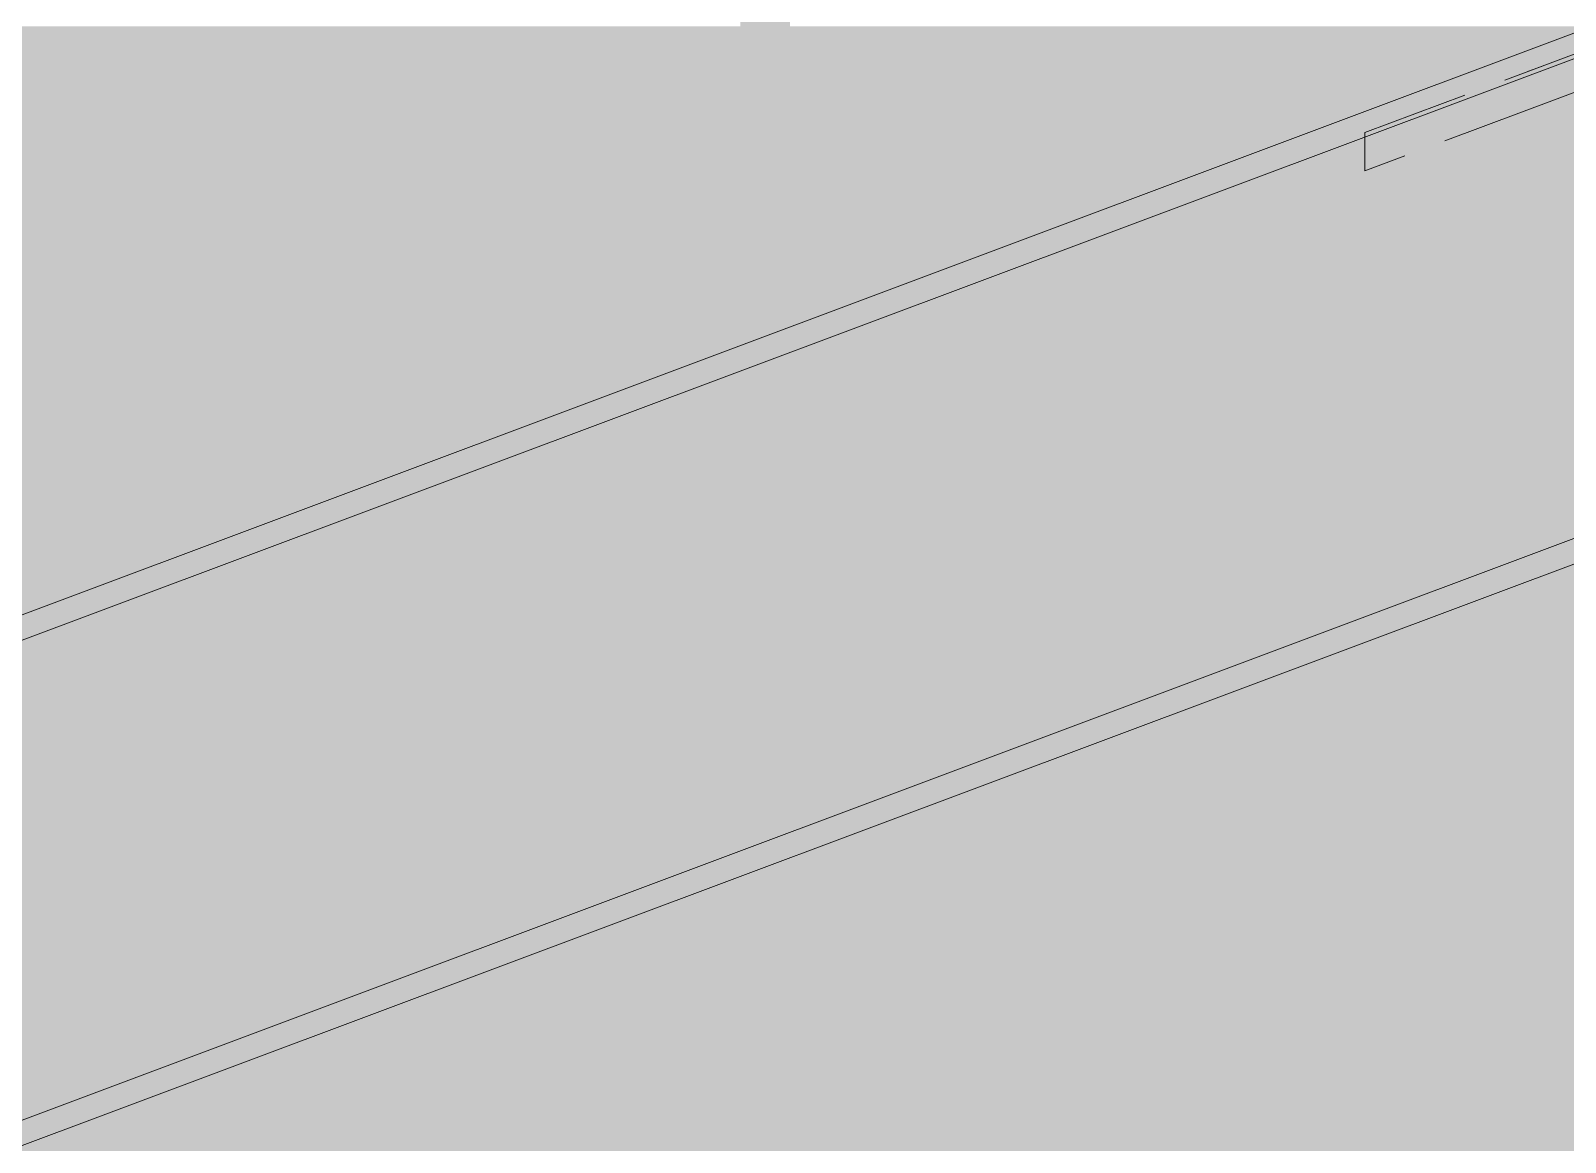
# Paper-space layout '03 3D Building and Roof' of a CAD drawing. Header units: millimetres. Extents: x 5 to 415, y 5 to 292.
# Drawn here: x 149.78 to 155.05, y 72.34 to 76.16 of the extents above; entities that cross this region are included whole.
import ezdxf

# ---------------------------------------------------------------- set-up
doc = ezdxf.new("R2010")
doc.units = ezdxf.units.MM
doc.layers.add('EXISTING', color=7, linetype='Continuous')
doc.layers.add('IMAGES', color=7, linetype='Continuous')

# ---------------------------------------------------------------- blocks, each defined once
blk = doc.blocks.new('SHEET_03')
at = {"layer": 'EXISTING', "color": 250, "lineweight": 9}
for p, q in [((96.0607, 54.0393), (211.6034, 97.3224)), ((96.0607, 53.9519), (211.6034, 97.235)), ((96.0607, 52.3058), (211.6034, 95.5888)), ((96.0607, 52.2184), (211.6034, 95.5014)), ((155.5263, 76.1126), (154.6343, 75.7784)), ((154.8401, 75.9866), (155.2519, 76.1409)), ((154.9653, 76.0335), (154.9209, 76.0169)), ((154.3598, 75.8067), (154.7029, 75.9352)), ((154.3598, 75.8067), (154.3598, 75.6756)), ((154.497, 75.727), (154.3598, 75.6756))]:
    blk.add_line(p, q, dxfattribs=at)
at = {"layer": 'IMAGES', "color": 7}
for points in [[(152.2163, 75.8286), (152.3876, 75.8286), (152.2163, 76.3429), (152.3876, 76.3429)], [(138.5072, 76), (152.2163, 76), (138.5072, 76.1714), (152.2163, 76.1714)], [(152.3876, 76), (152.559, 76), (152.3876, 76.1714), (152.559, 76.1714)], [(152.559, 76), (152.7304, 76), (152.559, 76.1714), (152.7304, 76.1714)], [(152.7304, 76), (152.9017, 76), (152.7304, 76.1714), (152.9017, 76.1714)], [(152.9017, 76), (153.0731, 76), (152.9017, 76.1714), (153.0731, 76.1714)], [(153.0731, 76), (154.2726, 76), (153.0731, 76.1714), (154.2726, 76.1714)], [(154.2726, 76), (154.444, 76), (154.2726, 76.1714), (154.444, 76.1714)], [(154.444, 76), (154.6154, 76), (154.444, 76.1714), (154.6154, 76.1714)], [(154.6154, 76), (154.7867, 76), (154.6154, 76.1714), (154.7867, 76.1714)], [(154.7867, 76), (154.9581, 76), (154.7867, 76.1714), (154.9581, 76.1714)], [(154.9581, 76), (155.1294, 76), (154.9581, 76.1714), (155.1294, 76.1714)], [(139.0213, 75.8286), (151.5308, 75.8286), (139.0213, 76), (151.5308, 76)], [(151.5308, 75.8286), (152.0449, 75.8286), (151.5308, 76), (152.0449, 76)], [(152.0449, 75.8286), (152.2163, 75.8286), (152.0449, 76), (152.2163, 76)], [(152.3876, 75.8286), (152.559, 75.8286), (152.3876, 76), (152.559, 76)], [(152.559, 75.8286), (152.9017, 75.8286), (152.559, 76), (152.9017, 76)], [(152.9017, 75.8286), (153.0731, 75.8286), (152.9017, 76), (153.0731, 76)], [(153.0731, 75.8286), (153.7585, 75.8286), (153.0731, 76), (153.7585, 76)], [(153.7585, 75.8286), (154.1013, 75.8286), (153.7585, 76), (154.1013, 76)], [(154.1013, 75.8286), (154.2726, 75.8286), (154.1013, 76), (154.2726, 76)], [(154.2726, 75.8286), (154.444, 75.8286), (154.2726, 76), (154.444, 76)], [(154.444, 75.8286), (154.6154, 75.8286), (154.444, 76), (154.6154, 76)], [(154.6154, 75.8286), (154.7867, 75.8286), (154.6154, 76), (154.7867, 76)], [(154.7867, 75.8286), (154.9581, 75.8286), (154.7867, 76), (154.9581, 76)], [(154.9581, 75.8286), (155.1294, 75.8286), (154.9581, 76), (155.1294, 76)], [(139.1927, 75.6571), (151.1881, 75.6571), (139.1927, 75.8286), (151.1881, 75.8286)], [(151.1881, 75.6571), (151.5308, 75.6571), (151.1881, 75.8286), (151.5308, 75.8286)], [(151.5308, 75.6571), (151.7022, 75.6571), (151.5308, 75.8286), (151.7022, 75.8286)], [(151.7022, 75.6571), (151.8735, 75.6571), (151.7022, 75.8286), (151.8735, 75.8286)], [(151.8735, 75.6571), (152.0449, 75.6571), (151.8735, 75.8286), (152.0449, 75.8286)], [(152.0449, 75.6571), (152.2163, 75.6571), (152.0449, 75.8286), (152.2163, 75.8286)], [(152.2163, 75.6571), (152.3876, 75.6571), (152.2163, 75.8286), (152.3876, 75.8286)], [(152.3876, 75.6571), (153.4158, 75.6571), (152.3876, 75.8286), (153.4158, 75.8286)], [(153.4158, 75.6571), (153.5872, 75.6571), (153.4158, 75.8286), (153.5872, 75.8286)], [(153.5872, 75.6571), (153.7585, 75.6571), (153.5872, 75.8286), (153.7585, 75.8286)], [(153.7585, 75.6571), (153.9299, 75.6571), (153.7585, 75.8286), (153.9299, 75.8286)], [(153.9299, 75.6571), (154.1013, 75.6571), (153.9299, 75.8286), (154.1013, 75.8286)], [(154.1013, 75.6571), (154.2726, 75.6571), (154.1013, 75.8286), (154.2726, 75.8286)], [(154.2726, 75.6571), (154.444, 75.6571), (154.2726, 75.8286), (154.444, 75.8286)], [(154.444, 75.6571), (154.7867, 75.6571), (154.444, 75.8286), (154.7867, 75.8286)], [(154.7867, 75.6571), (154.9581, 75.6571), (154.7867, 75.8286), (154.9581, 75.8286)], [(154.9581, 75.6571), (155.1294, 75.6571), (154.9581, 75.8286), (155.1294, 75.8286)], [(139.1927, 75.4857), (150.674, 75.4857), (139.1927, 75.6571), (150.674, 75.6571)], [(150.674, 75.4857), (150.8454, 75.4857), (150.674, 75.6571), (150.8454, 75.6571)], [(150.8454, 75.4857), (151.0167, 75.4857), (150.8454, 75.6571), (151.0167, 75.6571)], [(151.0167, 75.4857), (151.1881, 75.4857), (151.0167, 75.6571), (151.1881, 75.6571)], [(151.1881, 75.4857), (151.3595, 75.4857), (151.1881, 75.6571), (151.3595, 75.6571)], [(151.3595, 75.4857), (151.5308, 75.4857), (151.3595, 75.6571), (151.5308, 75.6571)], [(151.5308, 75.4857), (152.9017, 75.4857), (151.5308, 75.6571), (152.9017, 75.6571)], [(152.9017, 75.4857), (153.0731, 75.4857), (152.9017, 75.6571), (153.0731, 75.6571)], [(153.0731, 75.4857), (153.4158, 75.4857), (153.0731, 75.6571), (153.4158, 75.6571)], [(153.4158, 75.4857), (153.5872, 75.4857), (153.4158, 75.6571), (153.5872, 75.6571)], [(153.5872, 75.4857), (153.7585, 75.4857), (153.5872, 75.6571), (153.7585, 75.6571)], [(153.7585, 75.4857), (153.9299, 75.4857), (153.7585, 75.6571), (153.9299, 75.6571)], [(153.9299, 75.4857), (154.444, 75.4857), (153.9299, 75.6571), (154.444, 75.6571)], [(154.444, 75.4857), (154.6154, 75.4857), (154.444, 75.6571), (154.6154, 75.6571)], [(154.6154, 75.4857), (154.7867, 75.4857), (154.6154, 75.6571), (154.7867, 75.6571)], [(154.7867, 75.4857), (155.1294, 75.4857), (154.7867, 75.6571), (155.1294, 75.6571)], [(139.0213, 75.3143), (150.1599, 75.3143), (139.0213, 75.4857), (150.1599, 75.4857)], [(150.1599, 75.3143), (150.3313, 75.3143), (150.1599, 75.4857), (150.3313, 75.4857)], [(150.3313, 75.3143), (150.5026, 75.3143), (150.3313, 75.4857), (150.5026, 75.4857)], [(150.5026, 75.3143), (150.8454, 75.3143), (150.5026, 75.4857), (150.8454, 75.4857)], [(150.8454, 75.3143), (151.0167, 75.3143), (150.8454, 75.4857), (151.0167, 75.4857)], [(151.0167, 75.3143), (151.1881, 75.3143), (151.0167, 75.4857), (151.1881, 75.4857)], [(151.1881, 75.3143), (151.3595, 75.3143), (151.1881, 75.4857), (151.3595, 75.4857)], [(151.3595, 75.3143), (152.3876, 75.3143), (151.3595, 75.4857), (152.3876, 75.4857)], [(152.3876, 75.3143), (152.559, 75.3143), (152.3876, 75.4857), (152.559, 75.4857)], [(152.559, 75.3143), (152.7304, 75.3143), (152.559, 75.4857), (152.7304, 75.4857)], [(152.7304, 75.3143), (152.9017, 75.3143), (152.7304, 75.4857), (152.9017, 75.4857)], [(152.9017, 75.3143), (153.0731, 75.3143), (152.9017, 75.4857), (153.0731, 75.4857)], [(153.0731, 75.1429), (153.2444, 75.1429), (153.0731, 75.4857), (153.2444, 75.4857)], [(153.2444, 75.3143), (153.7585, 75.3143), (153.2444, 75.4857), (153.7585, 75.4857)], [(153.7585, 75.3143), (153.9299, 75.3143), (153.7585, 75.4857), (153.9299, 75.4857)], [(153.9299, 75.3143), (154.1013, 75.3143), (153.9299, 75.4857), (154.1013, 75.4857)], [(154.1013, 75.3143), (154.6154, 75.3143), (154.1013, 75.4857), (154.6154, 75.4857)], [(154.6154, 75.3143), (156.329, 75.3143), (154.6154, 75.4857), (156.329, 75.4857)], [(149.6458, 75.1429), (149.8172, 75.1429), (149.6458, 75.3143), (149.8172, 75.3143)], [(149.8172, 75.1429), (149.9885, 75.1429), (149.8172, 75.3143), (149.9885, 75.3143)], [(149.9885, 75.1429), (150.1599, 75.1429), (149.9885, 75.3143), (150.1599, 75.3143)], [(150.1599, 75.1429), (150.3313, 75.1429), (150.1599, 75.3143), (150.3313, 75.3143)], [(150.3313, 75.1429), (150.5026, 75.1429), (150.3313, 75.3143), (150.5026, 75.3143)], [(150.5026, 75.1429), (150.674, 75.1429), (150.5026, 75.3143), (150.674, 75.3143)], [(150.674, 75.1429), (150.8454, 75.1429), (150.674, 75.3143), (150.8454, 75.3143)], [(150.8454, 75.1429), (151.8735, 75.1429), (150.8454, 75.3143), (151.8735, 75.3143)], [(151.8735, 75.1429), (152.0449, 75.1429), (151.8735, 75.3143), (152.0449, 75.3143)], [(152.0449, 75.1429), (152.2163, 75.1429), (152.0449, 75.3143), (152.2163, 75.3143)], [(152.2163, 75.1429), (152.3876, 75.1429), (152.2163, 75.3143), (152.3876, 75.3143)], [(152.3876, 75.1429), (152.559, 75.1429), (152.3876, 75.3143), (152.559, 75.3143)], [(152.559, 75.1429), (152.7304, 75.1429), (152.559, 75.3143), (152.7304, 75.3143)], [(152.7304, 75.1429), (152.9017, 75.1429), (152.7304, 75.3143), (152.9017, 75.3143)], [(152.9017, 75.1429), (153.0731, 75.1429), (152.9017, 75.3143), (153.0731, 75.3143)], [(153.2444, 75.1429), (153.4158, 75.1429), (153.2444, 75.3143), (153.4158, 75.3143)], [(153.4158, 75.1429), (153.5872, 75.1429), (153.4158, 75.3143), (153.5872, 75.3143)], [(153.5872, 75.1429), (153.9299, 75.1429), (153.5872, 75.3143), (153.9299, 75.3143)], [(153.9299, 75.1429), (155.4722, 75.1429), (153.9299, 75.3143), (155.4722, 75.3143)], [(149.6458, 74.9714), (149.8172, 74.9714), (149.6458, 75.1429), (149.8172, 75.1429)], [(149.8172, 74.9714), (149.9885, 74.9714), (149.8172, 75.1429), (149.9885, 75.1429)], [(149.9885, 74.9714), (151.3595, 74.9714), (149.9885, 75.1429), (151.3595, 75.1429)], [(151.3595, 74.9714), (151.5308, 74.9714), (151.3595, 75.1429), (151.5308, 75.1429)], [(151.5308, 74.9714), (151.7022, 74.9714), (151.5308, 75.1429), (151.7022, 75.1429)], [(151.7022, 74.9714), (151.8735, 74.9714), (151.7022, 75.1429), (151.8735, 75.1429)], [(151.8735, 74.9714), (152.0449, 74.9714), (151.8735, 75.1429), (152.0449, 75.1429)], [(152.0449, 74.9714), (152.2163, 74.9714), (152.0449, 75.1429), (152.2163, 75.1429)], [(152.2163, 74.8), (152.3876, 74.8), (152.2163, 75.1429), (152.3876, 75.1429)], [(152.3876, 74.9714), (152.559, 74.9714), (152.3876, 75.1429), (152.559, 75.1429)], [(152.559, 74.9714), (152.7304, 74.9714), (152.559, 75.1429), (152.7304, 75.1429)], [(152.7304, 74.9714), (152.9017, 74.9714), (152.7304, 75.1429), (152.9017, 75.1429)], [(152.9017, 74.9714), (153.0731, 74.9714), (152.9017, 75.1429), (153.0731, 75.1429)], [(153.0731, 74.9714), (153.4158, 74.9714), (153.0731, 75.1429), (153.4158, 75.1429)], [(153.4158, 74.9714), (154.9581, 74.9714), (153.4158, 75.1429), (154.9581, 75.1429)], [(154.9581, 74.9714), (155.1294, 74.9714), (154.9581, 75.1429), (155.1294, 75.1429)], [(149.4745, 74.8), (149.9885, 74.8), (149.4745, 74.9714), (149.9885, 74.9714)], [(149.9885, 74.8), (150.1599, 74.8), (149.9885, 74.9714), (150.1599, 74.9714)], [(150.1599, 74.8), (151.1881, 74.8), (150.1599, 74.9714), (151.1881, 74.9714)], [(151.1881, 74.8), (151.3595, 74.8), (151.1881, 74.9714), (151.3595, 74.9714)], [(151.3595, 74.8), (151.5308, 74.8), (151.3595, 74.9714), (151.5308, 74.9714)], [(151.5308, 74.8), (151.7022, 74.8), (151.5308, 74.9714), (151.7022, 74.9714)], [(151.7022, 74.6286), (151.8735, 74.6286), (151.7022, 74.9714), (151.8735, 74.9714)], [(151.8735, 74.8), (152.2163, 74.8), (151.8735, 74.9714), (152.2163, 74.9714)], [(152.3876, 74.8), (152.559, 74.8), (152.3876, 74.9714), (152.559, 74.9714)], [(152.559, 74.8), (152.7304, 74.8), (152.559, 74.9714), (152.7304, 74.9714)], [(152.7304, 74.8), (152.9017, 74.8), (152.7304, 74.9714), (152.9017, 74.9714)], [(152.9017, 74.8), (154.7867, 74.8), (152.9017, 74.9714), (154.7867, 74.9714)], [(154.7867, 74.8), (154.9581, 74.8), (154.7867, 74.9714), (154.9581, 74.9714)], [(154.9581, 74.8), (155.1294, 74.8), (154.9581, 74.9714), (155.1294, 74.9714)], [(149.4745, 74.6286), (149.8172, 74.6286), (149.4745, 74.8), (149.8172, 74.8)], [(149.8172, 74.6286), (150.5026, 74.6286), (149.8172, 74.8), (150.5026, 74.8)], [(150.5026, 74.6286), (150.674, 74.6286), (150.5026, 74.8), (150.674, 74.8)], [(150.674, 74.6286), (150.8454, 74.6286), (150.674, 74.8), (150.8454, 74.8)], [(150.8454, 74.6286), (151.0167, 74.6286), (150.8454, 74.8), (151.0167, 74.8)], [(151.0167, 74.6286), (151.1881, 74.6286), (151.0167, 74.8), (151.1881, 74.8)], [(151.1881, 74.6286), (151.3595, 74.6286), (151.1881, 74.8), (151.3595, 74.8)], [(151.3595, 74.6286), (151.5308, 74.6286), (151.3595, 74.8), (151.5308, 74.8)], [(151.5308, 74.6286), (151.7022, 74.6286), (151.5308, 74.8), (151.7022, 74.8)], [(151.8735, 74.6286), (152.0449, 74.6286), (151.8735, 74.8), (152.0449, 74.8)], [(152.0449, 74.6286), (152.559, 74.6286), (152.0449, 74.8), (152.559, 74.8)], [(152.559, 74.6286), (154.2726, 74.6286), (152.559, 74.8), (154.2726, 74.8)], [(154.2726, 74.6286), (154.6154, 74.6286), (154.2726, 74.8), (154.6154, 74.8)], [(154.6154, 74.6286), (154.9581, 74.6286), (154.6154, 74.8), (154.9581, 74.8)], [(154.9581, 74.6286), (155.1294, 74.6286), (154.9581, 74.8), (155.1294, 74.8)], [(149.3031, 74.4571), (149.9885, 74.4571), (149.3031, 74.6286), (149.9885, 74.6286)], [(149.9885, 74.4571), (150.3313, 74.4571), (149.9885, 74.6286), (150.3313, 74.6286)], [(150.3313, 74.4571), (150.5026, 74.4571), (150.3313, 74.6286), (150.5026, 74.6286)], [(150.5026, 74.4571), (150.674, 74.4571), (150.5026, 74.6286), (150.674, 74.6286)], [(150.674, 74.4571), (150.8454, 74.4571), (150.674, 74.6286), (150.8454, 74.6286)], [(150.8454, 74.2857), (151.0167, 74.2857), (150.8454, 74.6286), (151.0167, 74.6286)], [(151.0167, 74.4571), (151.1881, 74.4571), (151.0167, 74.6286), (151.1881, 74.6286)], [(151.1881, 74.4571), (151.3595, 74.4571), (151.1881, 74.6286), (151.3595, 74.6286)], [(151.3595, 74.4571), (151.5308, 74.4571), (151.3595, 74.6286), (151.5308, 74.6286)], [(151.5308, 74.4571), (151.7022, 74.4571), (151.5308, 74.6286), (151.7022, 74.6286)], [(151.7022, 74.4571), (151.8735, 74.4571), (151.7022, 74.6286), (151.8735, 74.6286)], [(151.8735, 74.4571), (152.0449, 74.4571), (151.8735, 74.6286), (152.0449, 74.6286)], [(152.0449, 74.4571), (153.7585, 74.4571), (152.0449, 74.6286), (153.7585, 74.6286)], [(153.7585, 74.4571), (153.9299, 74.4571), (153.7585, 74.6286), (153.9299, 74.6286)], [(153.9299, 74.4571), (154.1013, 74.4571), (153.9299, 74.6286), (154.1013, 74.6286)], [(154.1013, 74.4571), (154.6154, 74.4571), (154.1013, 74.6286), (154.6154, 74.6286)], [(154.6154, 74.4571), (154.9581, 74.4571), (154.6154, 74.6286), (154.9581, 74.6286)], [(154.9581, 74.4571), (155.1294, 74.4571), (154.9581, 74.6286), (155.1294, 74.6286)], [(149.6458, 74.2857), (149.8172, 74.2857), (149.6458, 74.4571), (149.8172, 74.4571)], [(149.8172, 74.2857), (149.9885, 74.2857), (149.8172, 74.4571), (149.9885, 74.4571)], [(149.9885, 74.2857), (150.1599, 74.2857), (149.9885, 74.4571), (150.1599, 74.4571)], [(150.1599, 74.2857), (150.3313, 74.2857), (150.1599, 74.4571), (150.3313, 74.4571)], [(150.3313, 74.1143), (150.5026, 74.1143), (150.3313, 74.4571), (150.5026, 74.4571)], [(150.5026, 74.2857), (150.8454, 74.2857), (150.5026, 74.4571), (150.8454, 74.4571)], [(151.0167, 74.2857), (151.1881, 74.2857), (151.0167, 74.4571), (151.1881, 74.4571)], [(151.1881, 74.2857), (151.3595, 74.2857), (151.1881, 74.4571), (151.3595, 74.4571)], [(151.3595, 74.2857), (151.5308, 74.2857), (151.3595, 74.4571), (151.5308, 74.4571)], [(151.5308, 74.2857), (153.2444, 74.2857), (151.5308, 74.4571), (153.2444, 74.4571)], [(153.2444, 74.2857), (153.4158, 74.2857), (153.2444, 74.4571), (153.4158, 74.4571)], [(153.4158, 74.2857), (153.5872, 74.2857), (153.4158, 74.4571), (153.5872, 74.4571)], [(153.5872, 74.1143), (153.7585, 74.1143), (153.5872, 74.4571), (153.7585, 74.4571)], [(153.7585, 74.2857), (153.9299, 74.2857), (153.7585, 74.4571), (153.9299, 74.4571)], [(153.9299, 74.2857), (154.1013, 74.2857), (153.9299, 74.4571), (154.1013, 74.4571)], [(154.1013, 74.2857), (154.444, 74.2857), (154.1013, 74.4571), (154.444, 74.4571)], [(154.444, 74.2857), (154.6154, 74.2857), (154.444, 74.4571), (154.6154, 74.4571)], [(154.6154, 74.2857), (154.7867, 74.2857), (154.6154, 74.4571), (154.7867, 74.4571)], [(154.7867, 74.2857), (154.9581, 74.2857), (154.7867, 74.4571), (154.9581, 74.4571)], [(154.9581, 74.1143), (155.1294, 74.1143), (154.9581, 74.4571), (155.1294, 74.4571)], [(149.6458, 74.1143), (149.8172, 74.1143), (149.6458, 74.2857), (149.8172, 74.2857)], [(149.8172, 74.1143), (149.9885, 74.1143), (149.8172, 74.2857), (149.9885, 74.2857)], [(149.9885, 74.1143), (150.3313, 74.1143), (149.9885, 74.2857), (150.3313, 74.2857)], [(150.5026, 74.1143), (150.674, 74.1143), (150.5026, 74.2857), (150.674, 74.2857)], [(150.674, 74.1143), (151.1881, 74.1143), (150.674, 74.2857), (151.1881, 74.2857)], [(151.1881, 74.1143), (152.7304, 74.1143), (151.1881, 74.2857), (152.7304, 74.2857)], [(152.7304, 74.1143), (153.0731, 74.1143), (152.7304, 74.2857), (153.0731, 74.2857)], [(153.0731, 74.1143), (153.2444, 74.1143), (153.0731, 74.2857), (153.2444, 74.2857)], [(153.2444, 74.1143), (153.4158, 74.1143), (153.2444, 74.2857), (153.4158, 74.2857)], [(153.4158, 74.1143), (153.5872, 74.1143), (153.4158, 74.2857), (153.5872, 74.2857)], [(153.7585, 74.1143), (153.9299, 74.1143), (153.7585, 74.2857), (153.9299, 74.2857)], [(153.9299, 74.1143), (154.1013, 74.1143), (153.9299, 74.2857), (154.1013, 74.2857)], [(154.1013, 74.1143), (154.2726, 74.1143), (154.1013, 74.2857), (154.2726, 74.2857)], [(154.2726, 74.1143), (154.444, 74.1143), (154.2726, 74.2857), (154.444, 74.2857)], [(154.444, 74.1143), (154.6154, 74.1143), (154.444, 74.2857), (154.6154, 74.2857)], [(154.6154, 74.1143), (154.7867, 74.1143), (154.6154, 74.2857), (154.7867, 74.2857)], [(154.7867, 74.1143), (154.9581, 74.1143), (154.7867, 74.2857), (154.9581, 74.2857)], [(149.4745, 73.9429), (149.9885, 73.9429), (149.4745, 74.1143), (149.9885, 74.1143)], [(149.9885, 73.9429), (150.1599, 73.9429), (149.9885, 74.1143), (150.1599, 74.1143)], [(150.1599, 73.9429), (150.3313, 73.9429), (150.1599, 74.1143), (150.3313, 74.1143)], [(150.3313, 73.9429), (150.674, 73.9429), (150.3313, 74.1143), (150.674, 74.1143)], [(150.674, 73.9429), (152.559, 73.9429), (150.674, 74.1143), (152.559, 74.1143)], [(152.559, 73.9429), (152.7304, 73.9429), (152.559, 74.1143), (152.7304, 74.1143)], [(152.7304, 73.9429), (152.9017, 73.9429), (152.7304, 74.1143), (152.9017, 74.1143)], [(152.9017, 73.9429), (153.0731, 73.9429), (152.9017, 74.1143), (153.0731, 74.1143)], [(153.0731, 73.9429), (153.2444, 73.9429), (153.0731, 74.1143), (153.2444, 74.1143)], [(153.2444, 73.9429), (153.5872, 73.9429), (153.2444, 74.1143), (153.5872, 74.1143)], [(153.5872, 73.9429), (153.7585, 73.9429), (153.5872, 74.1143), (153.7585, 74.1143)], [(153.7585, 73.9429), (153.9299, 73.9429), (153.7585, 74.1143), (153.9299, 74.1143)], [(153.9299, 73.9429), (154.1013, 73.9429), (153.9299, 74.1143), (154.1013, 74.1143)], [(154.1013, 73.9429), (154.6154, 73.9429), (154.1013, 74.1143), (154.6154, 74.1143)], [(154.6154, 73.9429), (154.7867, 73.9429), (154.6154, 74.1143), (154.7867, 74.1143)], [(154.7867, 73.9429), (154.9581, 73.9429), (154.7867, 74.1143), (154.9581, 74.1143)], [(154.9581, 73.9429), (155.3008, 73.9429), (154.9581, 74.1143), (155.3008, 74.1143)], [(149.4745, 73.7714), (149.8172, 73.7714), (149.4745, 73.9429), (149.8172, 73.9429)], [(149.8172, 73.7714), (150.1599, 73.7714), (149.8172, 73.9429), (150.1599, 73.9429)], [(150.1599, 73.7714), (151.8735, 73.7714), (150.1599, 73.9429), (151.8735, 73.9429)], [(151.8735, 73.7714), (152.0449, 73.7714), (151.8735, 73.9429), (152.0449, 73.9429)], [(152.0449, 73.7714), (152.2163, 73.7714), (152.0449, 73.9429), (152.2163, 73.9429)], [(152.2163, 73.6), (152.3876, 73.6), (152.2163, 73.9429), (152.3876, 73.9429)], [(152.3876, 73.7714), (152.559, 73.7714), (152.3876, 73.9429), (152.559, 73.9429)], [(152.559, 73.7714), (152.7304, 73.7714), (152.559, 73.9429), (152.7304, 73.9429)], [(152.7304, 73.7714), (152.9017, 73.7714), (152.7304, 73.9429), (152.9017, 73.9429)], [(152.9017, 73.7714), (153.2444, 73.7714), (152.9017, 73.9429), (153.2444, 73.9429)], [(153.2444, 73.7714), (153.4158, 73.7714), (153.2444, 73.9429), (153.4158, 73.9429)], [(153.4158, 73.7714), (153.5872, 73.7714), (153.4158, 73.9429), (153.5872, 73.9429)], [(153.5872, 73.6), (153.7585, 73.6), (153.5872, 73.9429), (153.7585, 73.9429)], [(153.7585, 73.7714), (154.1013, 73.7714), (153.7585, 73.9429), (154.1013, 73.9429)], [(154.1013, 73.7714), (154.444, 73.7714), (154.1013, 73.9429), (154.444, 73.9429)], [(154.444, 73.7714), (154.6154, 73.7714), (154.444, 73.9429), (154.6154, 73.9429)], [(154.6154, 73.7714), (154.9581, 73.7714), (154.6154, 73.9429), (154.9581, 73.9429)], [(154.9581, 73.7714), (199.3411, 73.7714), (154.9581, 73.9429), (199.3411, 73.9429)], [(149.3031, 73.6), (149.8172, 73.6), (149.3031, 73.7714), (149.8172, 73.7714)], [(149.8172, 73.6), (151.3595, 73.6), (149.8172, 73.7714), (151.3595, 73.7714)], [(151.3595, 73.6), (151.5308, 73.6), (151.3595, 73.7714), (151.5308, 73.7714)], [(151.5308, 73.6), (151.7022, 73.6), (151.5308, 73.7714), (151.7022, 73.7714)], [(151.7022, 73.4286), (151.8735, 73.4286), (151.7022, 73.7714), (151.8735, 73.7714)], [(151.8735, 73.6), (152.0449, 73.6), (151.8735, 73.7714), (152.0449, 73.7714)], [(152.0449, 73.6), (152.2163, 73.6), (152.0449, 73.7714), (152.2163, 73.7714)], [(152.3876, 73.6), (152.559, 73.6), (152.3876, 73.7714), (152.559, 73.7714)], [(152.559, 73.6), (152.7304, 73.6), (152.559, 73.7714), (152.7304, 73.7714)], [(152.7304, 73.6), (152.9017, 73.6), (152.7304, 73.7714), (152.9017, 73.7714)], [(152.9017, 73.6), (153.0731, 73.6), (152.9017, 73.7714), (153.0731, 73.7714)], [(153.0731, 73.6), (153.2444, 73.6), (153.0731, 73.7714), (153.2444, 73.7714)], [(153.2444, 73.6), (153.5872, 73.6), (153.2444, 73.7714), (153.5872, 73.7714)], [(153.7585, 73.6), (153.9299, 73.6), (153.7585, 73.7714), (153.9299, 73.7714)], [(153.9299, 73.6), (154.1013, 73.6), (153.9299, 73.7714), (154.1013, 73.7714)], [(154.1013, 73.6), (154.444, 73.6), (154.1013, 73.7714), (154.444, 73.7714)], [(154.444, 73.6), (198.827, 73.6), (154.444, 73.7714), (198.827, 73.7714)], [(149.3031, 73.4286), (151.0167, 73.4286), (149.3031, 73.6), (151.0167, 73.6)], [(151.0167, 73.4286), (151.1881, 73.4286), (151.0167, 73.6), (151.1881, 73.6)], [(151.1881, 73.4286), (151.3595, 73.4286), (151.1881, 73.6), (151.3595, 73.6)], [(151.3595, 73.4286), (151.5308, 73.4286), (151.3595, 73.6), (151.5308, 73.6)], [(151.5308, 73.4286), (151.7022, 73.4286), (151.5308, 73.6), (151.7022, 73.6)], [(151.8735, 73.4286), (152.0449, 73.4286), (151.8735, 73.6), (152.0449, 73.6)], [(152.0449, 73.4286), (152.2163, 73.4286), (152.0449, 73.6), (152.2163, 73.6)], [(152.2163, 73.4286), (152.3876, 73.4286), (152.2163, 73.6), (152.3876, 73.6)], [(152.3876, 73.4286), (152.559, 73.4286), (152.3876, 73.6), (152.559, 73.6)], [(152.559, 73.4286), (152.7304, 73.4286), (152.559, 73.6), (152.7304, 73.6)], [(152.7304, 73.4286), (153.2444, 73.4286), (152.7304, 73.6), (153.2444, 73.6)], [(153.2444, 73.4286), (153.4158, 73.4286), (153.2444, 73.6), (153.4158, 73.6)], [(153.4158, 73.4286), (153.5872, 73.4286), (153.4158, 73.6), (153.5872, 73.6)], [(153.5872, 73.4286), (153.7585, 73.4286), (153.5872, 73.6), (153.7585, 73.6)], [(153.7585, 73.4286), (153.9299, 73.4286), (153.7585, 73.6), (153.9299, 73.6)], [(153.9299, 73.4286), (198.4843, 73.4286), (153.9299, 73.6), (198.4843, 73.6)], [(148.9604, 73.2571), (150.5026, 73.2571), (148.9604, 73.4286), (150.5026, 73.4286)], [(150.5026, 73.2571), (150.674, 73.2571), (150.5026, 73.4286), (150.674, 73.4286)], [(150.674, 73.2571), (150.8454, 73.2571), (150.674, 73.4286), (150.8454, 73.4286)], [(150.8454, 73.2571), (151.0167, 73.2571), (150.8454, 73.4286), (151.0167, 73.4286)], [(151.0167, 73.2571), (151.1881, 73.2571), (151.0167, 73.4286), (151.1881, 73.4286)], [(151.1881, 73.2571), (151.3595, 73.2571), (151.1881, 73.4286), (151.3595, 73.4286)], [(151.3595, 73.2571), (151.5308, 73.2571), (151.3595, 73.4286), (151.5308, 73.4286)], [(151.5308, 73.2571), (151.7022, 73.2571), (151.5308, 73.4286), (151.7022, 73.4286)], [(151.7022, 73.2571), (151.8735, 73.2571), (151.7022, 73.4286), (151.8735, 73.4286)], [(151.8735, 73.2571), (152.0449, 73.2571), (151.8735, 73.4286), (152.0449, 73.4286)], [(152.0449, 73.2571), (152.2163, 73.2571), (152.0449, 73.4286), (152.2163, 73.4286)], [(152.2163, 73.2571), (152.3876, 73.2571), (152.2163, 73.4286), (152.3876, 73.4286)], [(152.3876, 73.2571), (152.7304, 73.2571), (152.3876, 73.4286), (152.7304, 73.4286)], [(152.7304, 73.2571), (152.9017, 73.2571), (152.7304, 73.4286), (152.9017, 73.4286)], [(152.9017, 73.2571), (153.0731, 73.2571), (152.9017, 73.4286), (153.0731, 73.4286)], [(153.0731, 73.2571), (153.5872, 73.2571), (153.0731, 73.4286), (153.5872, 73.4286)], [(153.5872, 73.2571), (197.9702, 73.2571), (153.5872, 73.4286), (197.9702, 73.4286)], [(148.4463, 73.0857), (150.5026, 73.0857), (148.4463, 73.2571), (150.5026, 73.2571)], [(150.5026, 73.0857), (150.674, 73.0857), (150.5026, 73.2571), (150.674, 73.2571)], [(150.674, 73.0857), (151.0167, 73.0857), (150.674, 73.2571), (151.0167, 73.2571)], [(151.0167, 72.9143), (151.1881, 72.9143), (151.0167, 73.2571), (151.1881, 73.2571)], [(151.1881, 73.0857), (151.5308, 73.0857), (151.1881, 73.2571), (151.5308, 73.2571)], [(151.5308, 73.0857), (151.7022, 73.0857), (151.5308, 73.2571), (151.7022, 73.2571)], [(151.7022, 73.0857), (151.8735, 73.0857), (151.7022, 73.2571), (151.8735, 73.2571)], [(151.8735, 73.0857), (152.3876, 73.0857), (151.8735, 73.2571), (152.3876, 73.2571)], [(152.3876, 73.0857), (152.7304, 73.0857), (152.3876, 73.2571), (152.7304, 73.2571)], [(152.7304, 73.0857), (153.0731, 73.0857), (152.7304, 73.2571), (153.0731, 73.2571)], [(153.0731, 73.0857), (197.4561, 73.0857), (153.0731, 73.2571), (197.4561, 73.2571)], [(149.6458, 72.9143), (149.8172, 72.9143), (149.6458, 73.0857), (149.8172, 73.0857)], [(149.8172, 72.7429), (149.9885, 72.7429), (149.8172, 73.0857), (149.9885, 73.0857)], [(149.9885, 72.9143), (150.1599, 72.9143), (149.9885, 73.0857), (150.1599, 73.0857)], [(150.1599, 72.9143), (150.3313, 72.9143), (150.1599, 73.0857), (150.3313, 73.0857)], [(150.3313, 72.9143), (150.674, 72.9143), (150.3313, 73.0857), (150.674, 73.0857)], [(150.674, 72.9143), (150.8454, 72.9143), (150.674, 73.0857), (150.8454, 73.0857)], [(150.8454, 72.9143), (151.0167, 72.9143), (150.8454, 73.0857), (151.0167, 73.0857)], [(151.1881, 72.7429), (151.5308, 72.7429), (151.1881, 73.0857), (151.5308, 73.0857)], [(151.5308, 72.9143), (151.8735, 72.9143), (151.5308, 73.0857), (151.8735, 73.0857)], [(151.8735, 72.9143), (152.0449, 72.9143), (151.8735, 73.0857), (152.0449, 73.0857)], [(152.0449, 72.9143), (152.2163, 72.9143), (152.0449, 73.0857), (152.2163, 73.0857)], [(152.2163, 72.9143), (152.3876, 72.9143), (152.2163, 73.0857), (152.3876, 73.0857)], [(152.3876, 72.9143), (152.7304, 72.9143), (152.3876, 73.0857), (152.7304, 73.0857)], [(152.7304, 72.9143), (197.1134, 72.9143), (152.7304, 73.0857), (197.1134, 73.0857)], [(149.6458, 72.7429), (149.8172, 72.7429), (149.6458, 72.9143), (149.8172, 72.9143)], [(149.9885, 72.7429), (150.3313, 72.7429), (149.9885, 72.9143), (150.3313, 72.9143)], [(150.3313, 72.7429), (150.674, 72.7429), (150.3313, 72.9143), (150.674, 72.9143)], [(150.674, 72.7429), (151.0167, 72.7429), (150.674, 72.9143), (151.0167, 72.9143)], [(151.0167, 72.7429), (151.1881, 72.7429), (151.0167, 72.9143), (151.1881, 72.9143)], [(151.5308, 72.7429), (151.7022, 72.7429), (151.5308, 72.9143), (151.7022, 72.9143)], [(151.7022, 72.7429), (151.8735, 72.7429), (151.7022, 72.9143), (151.8735, 72.9143)], [(151.8735, 72.7429), (152.0449, 72.7429), (151.8735, 72.9143), (152.0449, 72.9143)], [(152.0449, 72.7429), (152.2163, 72.7429), (152.0449, 72.9143), (152.2163, 72.9143)], [(152.2163, 72.7429), (196.5993, 72.7429), (152.2163, 72.9143), (196.5993, 72.9143)], [(149.6458, 72.5714), (149.8172, 72.5714), (149.6458, 72.7429), (149.8172, 72.7429)], [(149.8172, 72.5714), (149.9885, 72.5714), (149.8172, 72.7429), (149.9885, 72.7429)], [(149.9885, 72.5714), (150.1599, 72.5714), (149.9885, 72.7429), (150.1599, 72.7429)], [(150.1599, 72.5714), (150.3313, 72.5714), (150.1599, 72.7429), (150.3313, 72.7429)], [(150.3313, 72.5714), (150.5026, 72.5714), (150.3313, 72.7429), (150.5026, 72.7429)], [(150.5026, 72.5714), (151.0167, 72.5714), (150.5026, 72.7429), (151.0167, 72.7429)], [(151.0167, 72.5714), (151.1881, 72.5714), (151.0167, 72.7429), (151.1881, 72.7429)], [(151.1881, 72.5714), (151.3595, 72.5714), (151.1881, 72.7429), (151.3595, 72.7429)], [(151.3595, 72.5714), (151.5308, 72.5714), (151.3595, 72.7429), (151.5308, 72.7429)], [(151.5308, 72.5714), (151.7022, 72.5714), (151.5308, 72.7429), (151.7022, 72.7429)], [(151.7022, 72.5714), (196.0852, 72.5714), (151.7022, 72.7429), (196.0852, 72.7429)], [(149.6458, 72.4), (149.8172, 72.4), (149.6458, 72.5714), (149.8172, 72.5714)], [(149.8172, 72.4), (149.9885, 72.4), (149.8172, 72.5714), (149.9885, 72.5714)], [(149.9885, 72.2286), (150.1599, 72.2286), (149.9885, 72.5714), (150.1599, 72.5714)], [(150.1599, 72.4), (150.5026, 72.4), (150.1599, 72.5714), (150.5026, 72.5714)], [(150.5026, 72.4), (150.674, 72.4), (150.5026, 72.5714), (150.674, 72.5714)], [(150.674, 72.4), (150.8454, 72.4), (150.674, 72.5714), (150.8454, 72.5714)], [(150.8454, 72.4), (151.1881, 72.4), (150.8454, 72.5714), (151.1881, 72.5714)], [(151.1881, 72.4), (151.3595, 72.4), (151.1881, 72.5714), (151.3595, 72.5714)], [(151.3595, 72.4), (195.7425, 72.4), (151.3595, 72.5714), (195.7425, 72.5714)], [(149.6458, 72.2286), (149.9885, 72.2286), (149.6458, 72.4), (149.9885, 72.4)], [(150.1599, 72.2286), (150.3313, 72.2286), (150.1599, 72.4), (150.3313, 72.4)], [(150.3313, 72.2286), (150.5026, 72.2286), (150.3313, 72.4), (150.5026, 72.4)], [(150.5026, 72.2286), (150.674, 72.2286), (150.5026, 72.4), (150.674, 72.4)], [(150.674, 72.2286), (150.8454, 72.2286), (150.674, 72.4), (150.8454, 72.4)], [(150.8454, 72.2286), (195.0571, 72.2286), (150.8454, 72.4), (195.0571, 72.4)]]:
    blk.add_solid(points, dxfattribs=at)

psp = doc.layouts.new('03 3D Building and Roof')

# ---------------------------------------------------------------- block references
psp.add_blockref('SHEET_03', (0, 0))

doc.saveas('drawing.dxf')
